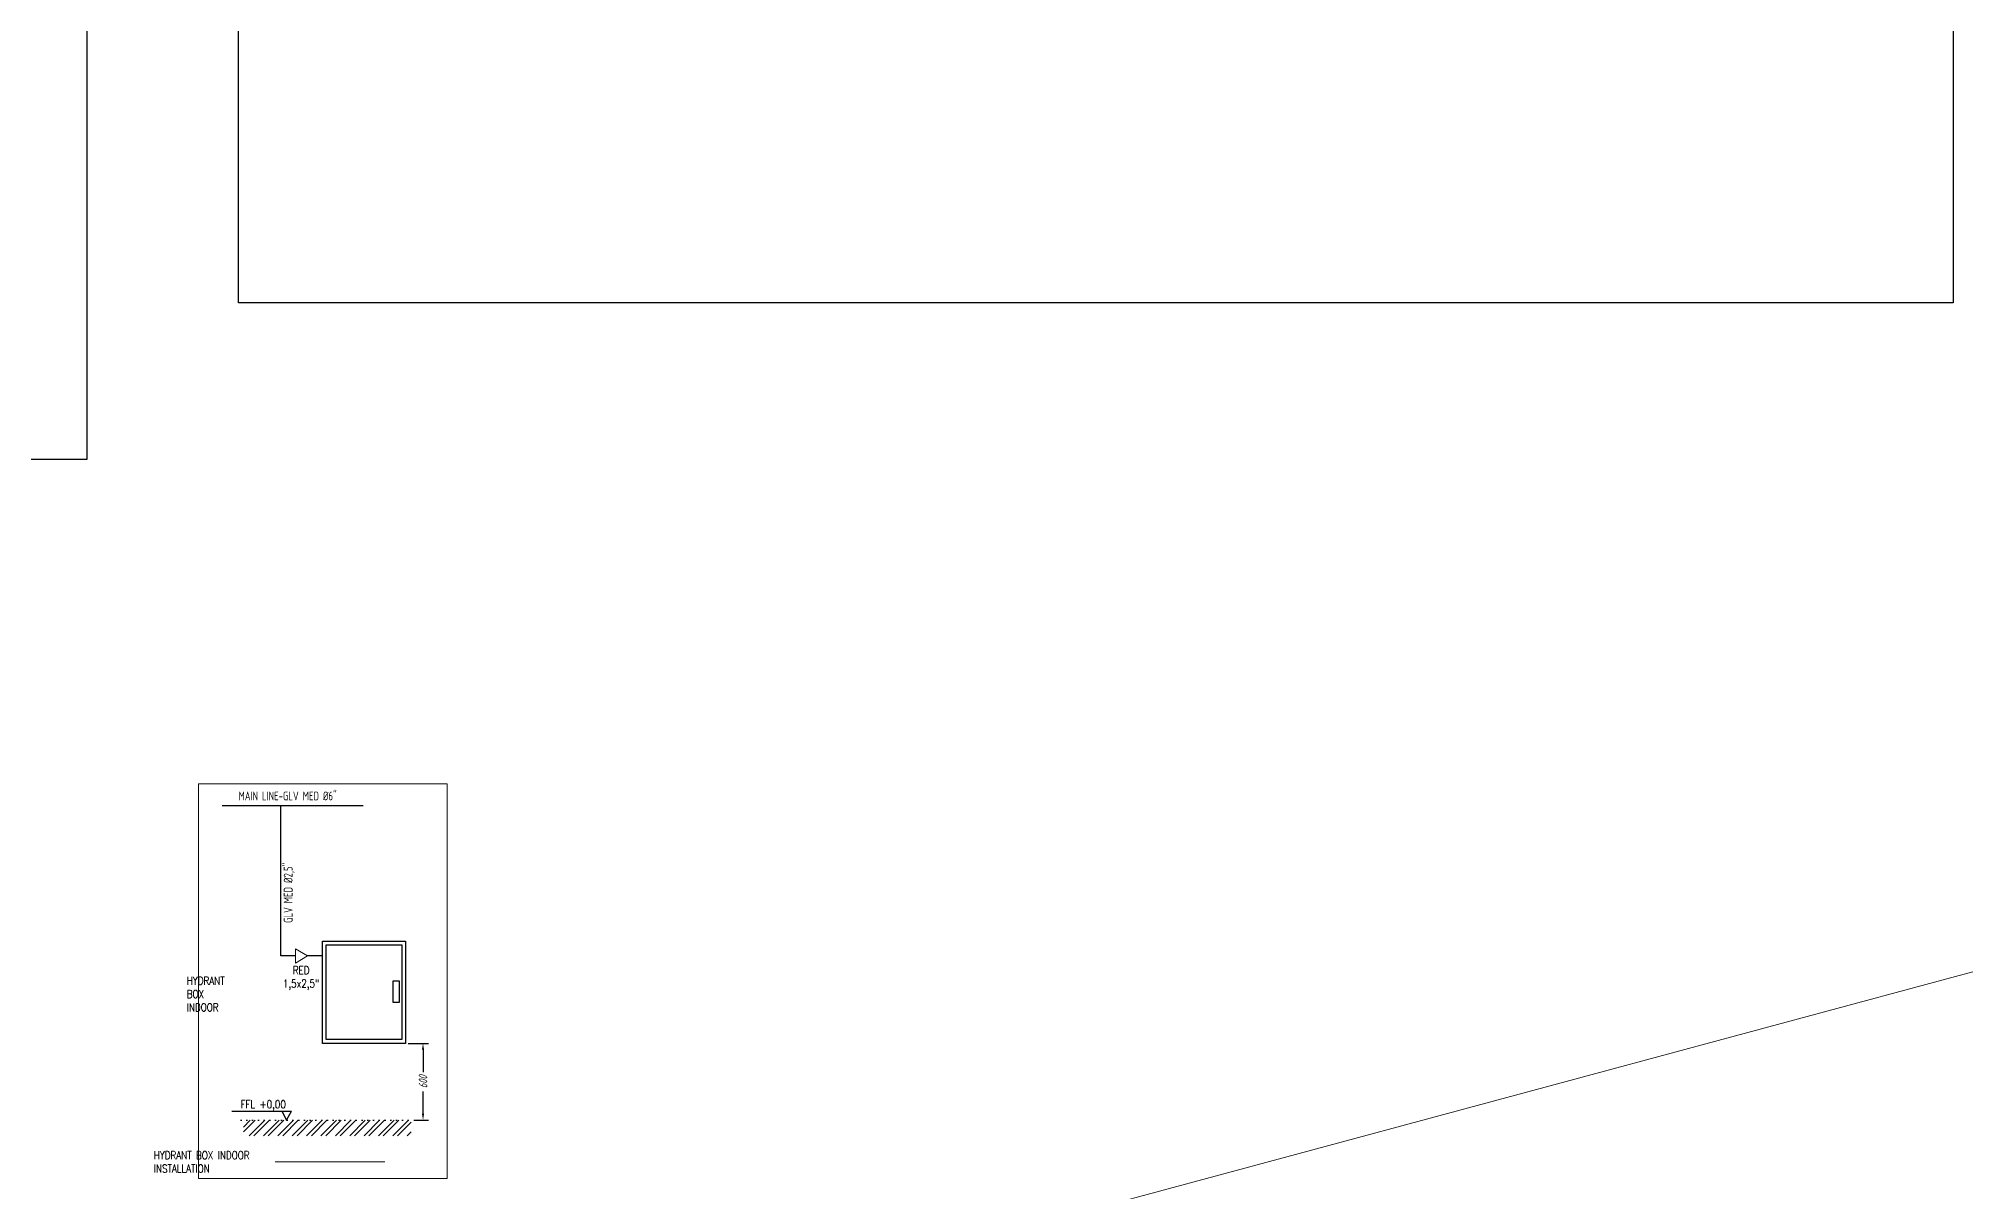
# Model space of a CAD drawing. Extents: x -29512 to 147477, y -5232 to 39709.
# Drawn here: x 140066.3 to 140517.9, y 10408.3 to 10678.5 of the extents above; entities that cross this region are included whole.
import ezdxf
from ezdxf.enums import TextEntityAlignment as Align

# ---------------------------------------------------------------- set-up
doc = ezdxf.new("R2010")
doc.units = 0
doc.linetypes.add('DOTTED', pattern=[0.25, 0, -0.25])
doc.layers.get('0').update_dxf_attribs({"linetype": 'CONTINUOUS'})
doc.layers.get('DEFPOINTS').update_dxf_attribs({"linetype": 'CONTINUOUS'})
for name, color, linetype, lineweight in [('DIMENSI', 20, 'CONTINUOUS', 9), ('FITTING', 7, 'CONTINUOUS', 13), ('TAG', 140, 'CONTINUOUS', 13)]:
    doc.layers.add(name, color=color, linetype=linetype, lineweight=lineweight)
doc.layers.add('DIMENSION', color=3, linetype='CONTINUOUS')
doc.styles.add('ISOCP', font='isocp.shx', dxfattribs={"width": 0.8, "height": 2})
doc.styles.add('Romans100', font='romans.shx', dxfattribs={"width": 0.8, "height": 200})
doc.styles.add('STYLE4', font='isocp.shx', dxfattribs={"width": 0.8, "oblique": 15, "height": 2})
doc.dimstyles.new('100', dxfattribs={"dimscale": 0, "dimtxt": 2, "dimasz": 1.5, "dimexe": 1.25, "dimexo": 0.625, "dimtad": 0, "dimdec": 1, "dimlfac": 100, "dimdsep": 46, "dimtxsty": 'STYLE4', "dimcen": -1.5, "dimclrd": 4, "dimclre": 4, "dimadec": 0, "dimazin": 0, "dimtfac": 1, "dimtdec": 1, "dimtmove": 2, "dimatfit": 3, "dimfxl": 1, "dimtolj": 1, "dimtzin": 0, "dimarcsym": 0})

# ---------------------------------------------------------------- blocks, each defined once
blk = doc.blocks.new('*D78')
at = {"layer": 'DEFPOINTS', "color": 0, "linetype": 'ByBlock', "ltscale": 0.5}
for p in [(140152.34, 10443.02), (140153.66, 10425.02), (140156.41, 10425.02)]:
    blk.add_point(p, dxfattribs=at)
at = {"layer": 'FITTING', "color": 4, "linetype": 'ByBlock', "lineweight": -2, "ltscale": 0.5}
for p, q in [((140152.97, 10443.02), (140157.66, 10443.02)), ((140156.41, 10441.52), (140156.41, 10436.31)), ((140156.41, 10426.52), (140156.41, 10431.72)), ((140154.28, 10425.02), (140157.66, 10425.02))]:
    blk.add_line(p, q, dxfattribs=at)
at = {"layer": 'FITTING', "color": 4, "linetype": 'ByBlock', "ltscale": 0.5}
for points in [[(140156.16, 10441.52), (140156.66, 10441.52), (140156.41, 10443.02)], [(140156.16, 10426.52), (140156.66, 10426.52), (140156.41, 10425.02)]]:
    blk.add_solid(points, dxfattribs=at)
at = {"layer": 'FITTING', "color": 0, "linetype": 'ByBlock', "ltscale": 0.5, "insert": (140156.41, 10434.02), "char_height": 2, "attachment_point": 5, "rotation": 90, "style": 'STYLE4'}
blk.add_mtext('\\A1;600', dxfattribs=at)

msp = doc.modelspace()

# ---------------------------------------------------------------- hatches: boundary and pattern name
at = {"layer": 'FITTING', "linetype": 'ByBlock', "lineweight": 5, "ltscale": 0.5}
h = msp.add_hatch(dxfattribs=at)
h.set_pattern_fill('ANSI32', color=252, scale=0.25, style=0)
h.set_pattern_definition([(45, (114.899, 1618.787), (-1.683798023, 1.683798023), []), (45, (116.0216, 1618.787), (-1.683798023, 1.683798023), [])])
h.paths.add_polyline_path([(140153.6596, 10425.0173), (140153.6596, 10421.3794), (140114.3171, 10421.3794), (140114.3171, 10425.0173)])

# ---------------------------------------------------------------- linework, layer by layer
at = {"color": 1}
for p, q in [((140109.3466, 10498.7694), (140142.4185, 10498.7694)), ((140123.055, 10463.5054), (140123.055, 10498.7694)), ((140126.5127, 10463.5054), (140123.055, 10463.5054)), ((140132.8443, 10463.5054), (140129.3682, 10463.5054))]:
    msp.add_line(p, q, dxfattribs=at)
for points in [[(140132.8443, 10467.0173), (140152.3443, 10467.0173), (140152.3443, 10443.0173), (140132.8443, 10443.0173)], [(140133.7443, 10466.1173), (140151.4443, 10466.1173), (140151.4443, 10443.9173), (140133.7443, 10443.9173)], [(140149.3983, 10457.6603), (140150.8203, 10457.6603), (140150.8203, 10452.6143), (140149.3983, 10452.6143)]]:
    msp.add_lwpolyline(points, close=True, dxfattribs=at)
at = {"layer": 'DIMENSION', "color": 6, "linetype": 'ByBlock', "ltscale": 0.5}
for p, q in [((140111.5734, 10427.1148), (140125.5756, 10427.1148)), ((140123.3025, 10427.1148), (140124.439, 10425.0173)), ((140124.439, 10425.0173), (140125.5756, 10427.1148))]:
    msp.add_line(p, q, dxfattribs=at)
at = {"layer": 'DIMENSION', "color": 0, "linetype": 'DOTTED', "ltscale": 5}
msp.add_line((140113.7726, 10425.0173), (140154.2846, 10425.0173), dxfattribs=at)
at = {"layer": 'DIMENSION', "color": 6, "linetype": 'ByBlock', "ltscale": 0.5}
for points in [[(140077.6337, 10579.8788), (139635.9452, 10579.8788), (139635.9452, 10902.4098), (140077.6337, 10902.4098)], [(140514.9515, 10616.5954), (140113.1843, 10616.5954), (140113.1843, 10881.5678), (140514.9515, 10881.5678)]]:
    msp.add_lwpolyline(points, close=True, dxfattribs=at)
at = {"layer": 'FITTING', "linetype": 'ByBlock', "ltscale": 0.5}
for p, q in [((142765.3225, 11065.4116), (138197.527, 9833.6398)), ((140121.7363, 10415.2393), (140147.4828, 10415.2393))]:
    msp.add_line(p, q, dxfattribs=at)
msp.add_lwpolyline([(140103.7722, 10503.8838), (140103.7722, 10411.3748), (140162.1082, 10411.3748), (140162.1082, 10503.8838)], close=True, dxfattribs=at)
at = {"layer": 'FITTING', "lineweight": 20}
msp.add_lwpolyline([(140129.3682, 10463.5054), (140126.5127, 10461.8568), (140126.5127, 10465.154)], close=True, dxfattribs=at)

# ---------------------------------------------------------------- texts
at = {"color": 6, "style": 'Romans100', "width": 0.8}
msp.add_text('FFL +0,00', height=1.875, dxfattribs=at).set_placement((140124.265, 10427.8084), align=Align.RIGHT)
at = {"color": 6, "insert": (140101.0462, 10454.5914), "char_height": 1.875, "width": 82.527542, "attachment_point": 4, "style": 'Romans100'}
msp.add_mtext('\\A1;HYDRANT\\PBOX\\PINDOOR}', dxfattribs=at)
at = {"color": 4, "insert": (140093.3201, 10415.2377), "char_height": 1.875, "width": 82.527542, "attachment_point": 4, "style": 'Romans100'}
msp.add_mtext('\\A1;HYDRANT BOX INDOOR\\PINSTALLATION}', dxfattribs=at)
at = {"layer": 'DIMENSI', "color": 6, "lineweight": 20, "insert": (140127.8532, 10458.3233), "char_height": 1.875, "width": 18.257368, "attachment_point": 5, "style": 'Romans100'}
msp.add_mtext('{\\A1;RED\\P1,5x2,5"}', dxfattribs=at)
at = {"layer": 'TAG', "insert": (140113.1998, 10501.0082), "char_height": 2.068929, "width": 30.716908, "attachment_point": 4, "style": 'ISOCP'}
msp.add_mtext('{\\A1;MAIN LINE-GLV MED %%C6"}', dxfattribs=at)
at = {"layer": 'TAG', "insert": (140125.0488, 10471.261), "char_height": 2.068929, "width": 21.297515, "attachment_point": 4, "rotation": 90, "style": 'ISOCP'}
msp.add_mtext('{\\A1;GLV MED %%C2,5"}', dxfattribs=at)

# ---------------------------------------------------------------- dimensions: what is measured, and where the dimension line sits
at = {"layer": 'FITTING', "linetype": 'ByBlock', "ltscale": 0.5}
dim = msp.add_linear_dim(base=(140156.4082, 10425.0173), p1=(140152.3443, 10443.0173), p2=(140153.6596, 10425.0173), angle=90, text='600', dimstyle='100', override={"dimscale": 1}, dxfattribs=at)
dim.commit()
dim.dimension.update_dxf_attribs({"geometry": '*D78', "text_midpoint": (140156.4082, 10434.0173)})

doc.saveas('drawing.dxf')
